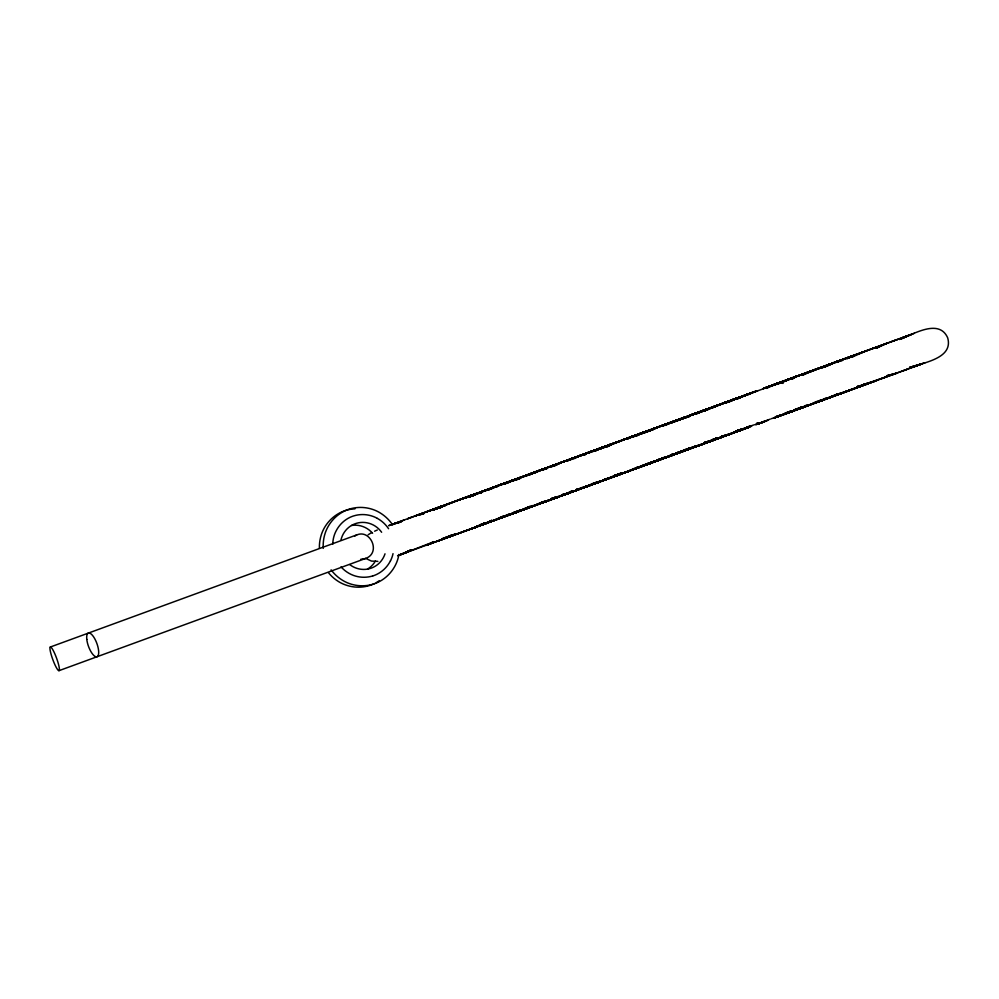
<?xml version="1.0" encoding="UTF-8"?>
<svg xmlns="http://www.w3.org/2000/svg" width="999" height="999" viewBox="0 0 999 999"><rect width="100%" height="100%" fill="white"/><g stroke="black" fill="none" stroke-linecap="round" stroke-linejoin="round"><path stroke-width="1.5" d="M547.44 467.482L559.502 463.236L553.846 466.158L559.615 463.012L553.708 465.197L581.63 455.107M591.046 484.915L609.265 478.346L587.887 486.188L594.005 482.929M628.783 471.091L649.812 463.086M600.224 448.601L602.709 447.252L596.84 449.525M665.496 425.387L668.843 423.101L678.821 419.53M561.163 462.537L554.083 465.846M555.357 497.302L553.758 498.339M667.657 423.913L668.968 423.052L640.671 433.404M673.626 454.383L667.057 457.105M738.074 430.432L738.598 429.932L735.139 432.255M727.896 401.873L739.223 397.415L722.165 403.546M644.218 432.854L646.703 431.456M687.836 449.488C675.761 452.122 662.3 461.388 678.396 451.96M582.267 487.45L576.161 490.472L577.16 490.072M533.266 505.382L530.968 506.893M670.541 455.894L674.088 453.846L661.937 458.966M741.458 429.757L742.732 428.733M648.9 463.561L642.844 466.083L648.676 463.823M527.285 508.366L509.365 514.585L514.398 512.649M620.279 473.538L620.991 472.964L611.301 477.609L617.22 475.149M649.462 431.243L654.645 428.296L672.739 421.853L652.547 429.145L667.919 423.376M638.074 434.74L641.87 432.917L623.001 439.947M549.637 500.187L556.168 496.69M815.534 369.493L763.199 388.636L797.402 376.011L790.709 379.245L793.768 377.322L911.675 334.278M731.618 400.512L730.706 401.211L733.478 399.525L732.704 399.912M777.559 384.365L780.456 382.292L794.28 377.16M777.771 416.608L804.07 406.993L806.368 405.132M503.146 516.408L503.933 515.809L490.521 521.828M589.085 485.739L599.263 481.593M781.742 381.855L777.934 383.916L784.839 380.694L781.343 382.13M650.237 462.937L648.101 464.16L660.227 459.602L639.585 467.27M802.721 406.78L796.091 409.99L808.203 405.557L803.346 407.217L806.443 405.419L802.821 407.405L804.357 406.668M648.601 462.862L643.231 465.934L616.258 475.686M645.916 464.835L662.387 458.491M542.082 470.229L546.578 467.794L542.357 469.567L545.541 468.219M825.486 366.521L824.637 367.145L834.427 362.475L888.611 342.632M683.778 450.299L684.402 449.85M775.524 417.507L801.785 407.904L783.803 414.498L790.921 411.101M595.242 451.086L600.486 448.064L602.709 447.252L599.188 448.851L618.044 441.77M674.088 453.846L668.181 456.805M721.066 436.875L719.043 438.074L722.377 435.876M567.794 493.106L565.996 494.155M657.792 460.177L654.932 461.6L690.346 447.902L668.231 456.73M802.209 406.968L795.928 410.04L803.021 407.442L795.916 409.94M659.49 458.878L652.772 462.437L657.417 460.439L654.632 461.675M621.615 440.447L601.498 448.027L604.807 446.478L602.035 447.49M667.257 424.063L672.377 421.753L665.446 424.3L671.94 422.003M730.194 401.398L731.243 400.649M575.137 458.441L578.483 456.243L563.336 461.7M520.242 510.152L496.79 519.443M599.637 448.813L607.554 445.479M572.102 490.946L566.133 494.03L570.666 492.407M646.915 464.16L629.208 470.954M665.983 424.887L670.591 422.415L657.354 427.247M738.598 397.952L739.41 397.39L736.513 398.289M791.732 379.183L796.902 376.186L822.502 367.245M672.177 422.265L665.284 425.149L683.766 417.719M519.205 510.889L515.234 512.774L528.446 507.142L508.429 515.259L522.115 510.139M488.236 490.247L493.831 487.212L486.638 489.847M735.289 432.255L739.21 430.382M470.042 496.59L469.043 497.277L473.189 494.73L470.904 495.791M599.637 481.093L596.116 483.054L607.404 479.058M605.606 446.99L625.424 439.073M514.01 512.912L510.988 514.248L515.034 512.05M663.361 425.487L662.187 426.286L669.942 422.652L667.295 423.788M603.571 480.144L605.182 479.07L600.224 481.593L601.361 481.131M431.418 543.219L429.27 544.155L433.216 541.995L399.687 554.957M567.345 460.989L573.613 457.892L588.736 452.797M641.645 433.441L640.421 434.24L658.116 426.985M476.098 493.631L471.203 495.679L473.226 494.68M594.293 483.054L577.472 489.885M726.136 402.884L728.433 401.361L714.06 406.943M791.795 410.776L785.539 413.861M497.29 519.255L500.162 518.056L398.126 555.544M746.041 428.321L749.088 427.023L699.712 445.254L717.207 437.762L703.933 443.706M670.754 423.139L677.797 419.892L666.233 424.125M561.213 495.829L567.944 493.056L548.463 500.624M795.741 409.69L797.015 408.866L789.909 412.25M550.911 467.307L556.905 464.023L550.899 466.333M617.107 474.7L618.206 473.988L611.188 477.609L622.152 473.601L618.194 474.862M853.109 356.406L852.01 357.13L867.182 350.462M816.57 402.497L826.41 397.802M450.162 535.801L442.757 539.21L451.273 535.164M640.859 434.09L652.185 429.383L628.771 437.712M593.119 483.841L587.075 486.488M737.424 431.031L732.404 433.304M524.2 476.061L504.095 484.128L508.191 481.93L506.406 482.542M632.105 437.337L634.078 436.076M534.74 472.964L542.782 469.493M646.203 431.768L655.906 427.797L644.193 432.117L648.114 431.431L641.957 432.904L642.919 432.579M748.014 394.855L754.682 391.758L745.329 395.117M582.829 487.25L576.273 490.447M632.492 469.555L629.632 470.791L634.515 468.294M645.903 464.123L611.65 477.497M677.946 453.096L679.058 452.834L674.525 454.358L683.578 450.374M507.117 483.341L513.299 480.019M551.298 499.575L555.993 497.065L549.85 500.099L551.535 499.488M802.909 374.787L828.321 364.835M368.132 534.777L371.653 532.592M496.091 487.287L499.25 485.339L496.416 486.95M567.282 461.014L572.652 458.266L558.753 463.461M594.605 450.649L600.824 447.939L601.623 447.739L597.127 449.3L608.104 446.378L603.446 447.152L584.415 453.933M478.234 526.073L470.916 528.908L482.754 524.225M636.226 468.419L654.77 460.926M774.662 417.719L791.121 411.026L786.925 413.261L795.266 410.289M509.902 513.711L501.336 517.557M410.077 550.461L411.326 549.7L400.611 554.67L410.077 550.461L402.659 553.846L408.616 551.485L403.808 553.421M482.667 524.125L478.171 526.323M654.645 429.046L658.865 426.823L651.298 429.47M661.163 459.14L662.799 457.979L653.833 461.75L656.505 460.951M791.233 411.201L773.938 417.982L783.591 414.448M581.505 488.086L577.097 490.134L608.179 478.646M777.984 383.903L781.455 381.93L774.3 384.465L784.452 380.744M506.106 482.767L508.553 481.718L503.908 484.203L515.609 479.12L508.703 481.78M619.368 474.1L611.788 477.397L617.17 475.487L612.25 477.222L614.797 476.336M791.595 378.559L807.879 372.252L804.545 373.514M809.565 371.99L817.12 368.781L810.639 371.328M434.228 509.702L439.61 506.98L434.865 508.803M542.332 469.78L549.3 466.933M827.135 365.971L835.139 362.462M595.354 450.736L600.424 448.126M606.518 446.291L609.328 445.267M478.646 526.161L483.516 523.813M716.545 438.986L723.126 436.65L677.609 453.346L671.753 454.395L675.137 454.095L683.403 450.999L647.464 464.373L664.397 457.392L658.491 460.339L666.62 457.255L660.901 459.478M748.85 427.235L745.454 428.521L749.75 425.936M542.644 469.805L544.517 468.668L526.548 475.237M628.571 438.224L658.716 426.748M848.326 358.166L857.879 353.871M548.139 500.736L556.193 496.99L553.521 498.638L554.532 498.164M724.462 402.684L739.784 397.177L725.212 403.221L731.805 400M354.72 536.101C369.393 526.373 382.192 552.847 365.397 558.541L59.003 670.666A12.6 2.01 69.9 0 1 50.874 653.521A12.6 2.01 69.9 0 1 54.146 652.322A12.6 2.01 69.9 0 1 59.003 670.666M739.135 397.465L703.184 411.276L711.176 407.679L689.535 415.484L699.462 412.637L689.422 415.522L702.359 410.826M593.731 483.254L587.787 486.213M619.343 474.25L610.576 477.872L626.76 471.878M801.747 407.355L795.791 409.315L826.473 398.888L800.861 408.254M541.833 470.104L550.824 466.233M542.694 469.78L545.891 468.131M605.556 447.003L611.7 443.956M819.155 401.561L824.287 399.101M744.642 395.941L750.636 393.131L744.267 395.442L754.557 391.858L750.049 393.419L752.284 392.57M790.808 411.501L786.176 413.623L787.886 412.949M734.452 399.35L736.176 398.713L731.967 400.037L732.766 399.775M880.619 345.716L876.423 348.189L886.488 343.419L877.671 347.427M802.06 407.242L798.925 408.878L802.597 407.305M592.232 451.885L600.849 448.052M597.24 449.238L594.005 450.561L605.232 446.441L577.072 456.63L582.654 454.72M483.079 523.763L473.376 528.084L492.007 520.479L480.781 525.387L489.11 522.34L430.494 543.668M833.116 395.804L820.104 400.774M605.082 447.252L608.291 445.379M790.871 411.476L784.427 414.273M542.345 469.767L548.488 467.095M593.868 450.924L609.977 445.379L599.45 448.563L606.343 445.916M520.941 510.689L514.21 512.362L519.992 510.239M579.158 489.26L581.231 488.049M821.166 400.774L824.275 399.25M595.192 450.799L610.889 444.393M568.181 460.314L572.34 458.366L570.804 458.978M613.611 475.936L600.674 481.393M471.303 495.766L474.975 494.08L472.49 495.142M766.221 388.436L770.966 385.801L766.845 387.974L791.046 378.446L786.176 380.119M774.65 385.164L778.658 382.992L774.824 384.278L782.816 381.356L772.989 384.927L781.23 382.23L777.984 383.191L780.506 382.754M555.282 464.835L556.793 464.173M449.675 535.889L442.782 539.235M736.563 399.375L741.096 396.778L756.143 391.221M788.523 412.774L796.278 409.503M670.591 422.977L683.828 417.607M804.407 374.013L862.924 352.035L860.476 352.972M804.045 374.001L810.052 371.391M732.979 433.079L750.486 425.899M790.958 411.301L783.903 414.448M598.613 449.1L601.198 448.601L596.603 449.925L602.584 447.302M482.729 523.651L476.96 526.66M480.656 525.349L484.165 523.838L480.656 525.349L483.191 524.063M491.833 520.229L484.827 523.863M810.052 371.953L815.846 369.268L795.991 376.648M553.296 465.909L557.754 463.786L552.435 465.734M647.976 431.118L652.447 429.395L646.715 431.143M648.938 431.131L655.881 427.922M660.351 458.878L652.085 462.699L653.046 462.225M690.596 447.727L681.805 451.81L690.659 448.451M849.662 390.159L846.265 391.396M449.562 535.939L438.661 540.809M671.053 422.814L678.433 419.53M739.06 397.789L737.2 398.826L753.121 392.195M754.857 424.775L757.954 423.052M467.395 496.765L433.379 510.014L437.337 507.854L388.836 525.611M671.166 422.639L676.136 420.392L671.415 422.54M747.776 427.11L733.328 432.954L736.076 431.83M508.928 482.142L514.423 479.607M445.754 538.074L452.934 534.94M650.711 430.119L656.156 427.709L649.125 430.382M677.409 453.421L683.978 450.224L677.035 453.334L683.204 451.323L678.333 452.959M753.77 424.912L706.755 442.607M451.66 535.164L447.54 537.375L443.032 538.086L450.399 536.451M642.557 432.904L638.274 434.54M471.266 495.929L477.085 493.231L475.212 493.906M695.704 414.098L720.691 404.208M717.819 437.762L704.645 443.469M900.673 338.998L914.335 333.291M801.897 407.442L796.84 409.715L805.756 406.443L802.622 407.38L804.07 406.993M453.309 535.439L447.502 537.387L451.548 535.214M698.039 412.999L704.32 410.114M744.068 396.091L750.449 393.194L748.513 393.943M709.515 440.809L700.237 445.067L704.357 443.519L701.822 444.368M668.706 423.339L670.816 422.415M790.047 378.696L778.933 383.067L798.351 375.649M640.846 466.695L652.684 462.487L628.708 471.241M605.319 446.865L626.298 438.736M640.896 433.853L658.279 427.048L647.677 430.806L653.021 429.408M471.441 528.808L484.64 523.051M509.19 481.905L524.313 476.061M554.045 465.109L550.474 466.483L581.98 454.832M713.136 439.81L707.267 442.457M711.588 408.329L719.767 404.458L716.158 405.906M766.845 387.974L770.279 386.163M834.889 395.005L822.577 400.262M611.488 477.472L615.784 475.549L611.488 477.472L613.036 476.998M834.365 395.367L829.008 397.902M609.765 478.134L616.071 475.249M838.173 361.076L824.262 366.97L834.565 362.412M848.638 357.879L856.543 354.445L854.744 355.12M643.219 433.054L653.396 428.796M668.156 423.426L666.733 424.125L669.405 422.927L661.138 425.911M605.257 446.953L610.551 444.43M728.771 401.96L736.051 398.576L698.164 412.437L712.337 407.18L704.532 410.164L707.979 408.728L707.18 409.066M643.069 433.104L651.847 429.695M743.518 396.353L750.636 393.131M532.392 506.356L542.969 501.785L529.495 507.542M780.644 382.43L777.334 384.14L782.829 381.343L781.168 381.993M436.925 541.433L448.801 536.288M682.18 419.093L693.431 414.061L690.684 415.109M833.303 395.941L824.337 399.662M480.194 525.424L481.955 524.525M514.398 512.287L518.556 511.251L514.76 512.862L518.993 511.276L515.322 512.737L520.691 510.664M682.28 451.336L675.586 453.296L680.744 452.197L737.187 431.318L722.177 437.05M493.893 520.504L481.655 525.062L490.372 521.241M849.175 357.492L853.558 355.507M471.653 495.442L478.321 492.894L468.494 496.366M455.532 533.828L441.321 539.81L450.062 536.538M826.648 365.934L832.192 363.324M643.656 432.704L652.035 429.208M899.5 339.41C913.336 334.453 938.86 318.119 947.664 337.774C953.62 358.466 923.588 362.475 909.814 367.607M453.084 535.089L426.148 545.379M757.342 390.671L732.329 399.825L739.635 397.265M539.46 503.596L542.932 501.848M643.606 432.717L648.763 430.482L646.615 431.306M729.482 400.986L727.971 401.748L732.429 400.574M833.041 396.041L826.747 398.763L828.695 398.027M565.921 460.839L608.503 445.254M695.916 413.936L705.169 409.765L703.908 410.214M726.523 402.172L723.988 402.959L729.645 400.811L727.309 401.773M899.487 339.435L912.087 334.053M704.732 443.306L709.765 440.796L700.237 445.067M588.935 452.522L588.374 452.809L591.733 451.348M827.11 365.572L834.427 362.475L831.493 363.524M665.097 457.817L657.929 460.389L660.988 458.816M698.701 412.562L709.989 408.166L699.188 411.988M697.589 412.962L705.818 409.565L697.664 412.812L702.285 410.901L700.923 411.438M501.86 517.045L495.579 519.917M711.825 440.372L707.517 442.32L709.215 441.77M712.899 440.01L705.282 443.219L721.053 437.462L703.358 443.918M577.26 456.893L580.407 455.494L577.459 456.805M597.902 449.125L592.807 450.861L599.5 448.738L595.404 449.937M445.217 538.274L450.449 535.689M479.358 525.611L483.266 523.676L476.123 526.997M455.194 533.953L448.901 536.925L470.504 529.133M713.711 407.255L719.954 404.395M497.227 519.243L501.66 517.732L492.882 520.941L504.395 515.946M486.975 522.989L489.435 521.778M706.917 441.97L704.507 442.407L715.571 439.46L711.538 440.821L716.882 438.186L708.903 441.783L717.382 438.786L713.573 440.072M740.209 430.319L738.573 430.706L741.645 429.607M788.586 379.395L795.042 376.998L791.957 378.234L793.768 377.322M836.625 362.437L849.013 357.205L814.435 369.905M676.635 453.534L669.405 456.356L671.778 455.319M736.975 431.543L743.406 429.283M748.551 427.06L745.067 428.359L747.714 427.56M557.792 497.19L568.156 493.419L562.849 494.33L568.518 493.194L566.72 493.918L563.96 494.143L567.719 493.556L591.033 484.99L581.406 488.424M675.087 454.158L685.351 449.725L676.972 453.471M544.517 468.668L529.545 474.113M682.08 418.993L696.253 413.012M498.276 518.856L492.994 520.829L501.71 517.295M529.945 506.293L512.974 513.586M575.861 490.472L551.997 498.526L555.394 497.952L552.01 498.526L555.257 498.002L551.997 499.238L556.655 497.539L553.034 498.638M646.228 464.535L644.417 465.384M450.462 536.313L452.822 535.189M498.688 518.656L501.048 517.532M681.53 419.068L701.385 411.226M563.823 493.893L568.231 493.369L564.51 494.73L569.929 492.769M524.475 475.974L517.432 478.796L519.717 477.747M673.376 421.516L671.915 422.165L676.723 420.179L664.435 424.837L673.276 422.215M738.81 397.49L725.848 402.235L739.572 397.402M714.422 439.448L717.794 437.849L704.445 443.519L720.853 437.412M574.225 457.667L568.081 460.227L569.917 459.378M683.528 418.106L686.463 416.733M397.565 555.744L411.9 549.8L401.448 554.358M514.26 513.011L511.5 514.148L554.383 498.139L550.174 499.9M627.235 471.653L649.487 463.474M716.121 438.461L702.734 444.08M502.472 484.016L482.23 491.421L491.258 488.274L488.261 489.248M551.898 465.971L557.417 464.26L552.272 465.796M552.21 465.896L554.957 464.722M594.268 450.337L600.911 448.701L597.065 449.55L598.326 448.976M906.792 336.101L900.249 339.161L909.39 335.14L907.504 335.851M824.887 399.338L803.446 407.18L824.6 399.475L819.242 400.736L826.66 398.801L821.44 400.412M652.11 429.258L631.131 436.838L649.837 429.995M652.484 429.27L653.583 428.758M743.318 396.366L725.636 402.572L728.933 401.111M592.057 484.353L586.675 486.638M648.638 463.873L659.315 459.715M744.03 429.033L748.251 427.272M550.761 466.496L553.896 465.122M808.079 372.14L810.826 371.104L802.821 375.124L807.791 372.29M657.866 460.352L662.549 458.179M775.973 417.345L794.467 410.414M680.631 419.305L696.078 413.099M545.292 501.785L570.841 492.42M651.46 462.887L661.163 458.828M517.682 478.671L520.067 477.584M531.743 506.431L529.383 507.517L530.457 507.092M657.592 460.601L673.251 454.72L669.367 456.356M568.881 459.865L570.491 459.128L566.733 460.539M682.142 418.306L685.651 416.983L676.111 421.178L708.241 408.753M567.932 493.181L565.496 494.293L575.412 490.759M598.176 482.117L594.13 483.916L599.25 481.905L593.194 484.253M642.856 432.792L644.093 432.23L640.322 433.479M647.202 431.206L653.421 429.483L647.202 431.206L650.199 429.857M739.223 397.415L736.151 398.551L738.736 397.777M631.892 436.875L637.175 435.439L632.005 436.538L635.614 435.514L633.678 436.039L634.865 435.601M838.036 361.213L836.812 361.7L842.194 360.627M636.588 468.369L661.026 459.44M676.211 453.858L718.98 438.224C709.752 441.121 725.961 435.327 717.17 438.786L733.84 432.767L724.799 435.776L731.842 433.466M472.927 494.83L471.203 495.604L474.55 494.168L471.041 495.866L490.509 488.748M710.626 408.329L704.919 410.177M479.408 525.836L482.917 524.363M511.363 514.073L513.411 513.111L509.577 514.535M523.026 509.79L530.844 506.268L518.006 511.7M598.601 482.18L597.002 482.754L606.093 479.295L596.653 482.992M662.112 459.028L672.664 454.145L670.791 455.619L677.235 453.446M542.482 469.518L546.216 468.044L543.069 469.068M666.37 424.188L668.144 423.389L664.323 424.712M766.37 387.4L786.712 380.706L779.095 382.717M552.459 499.1L553.933 498.439M569.492 492.807L580.806 488.474M785.639 413.811L791.857 411.238L784.839 414.123M823.151 400.099L821.702 400.611L823.388 399.775M474.15 494.305L469.892 495.941L492.37 488.499M557.417 463.911L553.271 466.133L558.466 463.748M601.573 447.977L603.733 447.015M633.865 436.176L638.349 434.54M665.421 424.612L670.104 422.589L663.786 425.025L667.307 423.626M484.053 523.876L481.318 525.099L481.955 524.837M631.868 436.588L607.767 445.417L625.649 438.973M675.848 421.191L679.258 419.667M511.713 514.06L513.798 513.124M374.588 531.206L377.335 529.994M585.701 453.596L583.054 454.782L595.616 449.937L586.038 453.396M705.294 410.015L707.767 408.916M746.79 427.734L742.732 429.433L748.164 427.485L724.175 436.201M511.738 480.631L509.765 481.493L514.772 479.445M794.829 376.948L790.846 378.484L796.215 376.423M566.545 493.881L569.08 492.769M651.248 462.874L648.476 464.011L653.234 462.05L650.511 463.224M717.17 438.786L720.117 437.5M609.615 444.805L606.73 446.116M676.036 421.116L694.555 413.723L671.99 421.903L680.044 419.742L670.978 422.277L684.752 417.22M727.634 401.71L730.581 400.462L721.428 403.921M672.152 455.344L673.738 454.645L661.725 459.078M785.202 413.349L801.785 407.904L785.276 413.324M737.849 397.789L732.567 399.85L740.109 396.965M591.508 484.727L609.065 478.309L604.432 480.119M659.178 426.585L647.052 431.143L649 430.319M664.435 424.837L666.795 423.801M727.022 402.06L730.232 400.674L714.76 406.331L727.147 401.71L722.027 403.708M609.053 478.209L601.585 481.168L602.622 480.744M618.543 474.637L593.643 483.778L596.44 482.942M644.442 465.409L647.614 464.023L642.307 466.258L683.029 451.236M455.494 501.136L429.37 510.689L441.283 507.192M429.27 544.155L432.542 542.732M744.205 428.858L742.369 429.345L749.537 426.698L734.977 432.242M747.165 427.784L746.066 428.221L749.35 426.798M595.916 450.037L599.325 448.576M646.378 431.393L642.931 432.842L648.651 430.519L646.852 431.218M680.431 419.168L683.94 417.657M647.377 464.373L656.243 461.051L639.285 467.332L646.915 464.46L642.507 465.896L645.304 465.084M521.228 477.06L516.82 478.858L542.057 469.58M546.391 467.869L539.41 470.504L546.753 467.732L543.419 469.068M631.206 436.913L648.513 430.532L623.226 439.76M652.347 429.208L650.649 429.945L654.607 428.309M555.731 497.652L545.904 501.56M490.721 488.536L493.831 487.212M498.888 485.551L502.01 484.228L499.625 484.965M544.193 469.23L541.47 469.78L546.228 468.007L541.733 469.617M554.345 465.122L557.43 463.823M731.755 400.337L740.184 397.739L736.163 398.539M430.944 543.506L434.066 542.17M685.739 450.262L687.487 449.513L679.308 452.647M732.567 399.85L735.289 398.738M565.297 494.143L571.341 492.232L562.624 495.304L567.395 493.581L562.474 494.692M608.853 478.346L604.745 479.895L609.627 477.922M846.94 391.059L837.387 394.58L897.289 372.952L886.525 375.799L894.292 374.013L922.427 363.661M529.67 474.075L557.13 464.011M721.053 403.983L714.185 406.768L717.707 405.294L715.109 406.243M559.44 496.603L570.217 492.482L564.36 494.792L566.458 494.043M749.637 426.685L746.191 428.134M544.979 468.419L542.657 469.355L545.691 468.906L544.443 469.006M699.225 412.237L710.227 407.892L708.778 408.429M726.972 402.01L729.632 400.886M546.803 501.211L548.863 500.349L546.515 501.323M536.987 504.682L556.955 497.39L551.111 499.65M615.971 475.799L613.199 476.623L615.834 475.649M794.43 410.364L791.72 411.513L793.643 410.764M823.039 399.962L818.281 401.885M783.94 380.931L794.967 377.472M797.714 375.886L791.196 378.409M513.174 513.536L515.109 512.774M514.423 513.061L516.583 512.162M649.2 463.748L652.322 462.437M598.826 448.676L593.781 451.311L596.74 449.562L593.468 450.624M430.244 543.818L428.446 544.517L434.165 541.645L427.347 544.93L428.271 544.555M746.69 428.084L744.317 428.958M646.066 431.468L638.786 434.103M647.901 464.223L648.738 463.873M707.579 441.758L727.884 434.915L689.085 449.038M736.3 431.793L747.602 427.572L732.766 433.054M748.076 427.522L747.414 427.797L748.401 427.397M795.179 409.228L808.828 405.344M601.435 447.839L603.983 446.79L601.161 447.864M644.093 432.23L643.106 432.642L647.14 431.006L641.058 433.341L648.001 430.719M648.488 430.544L646.715 431.268M666.67 423.963L663.885 425.099L667.607 423.638M747.389 394.43L750.836 393.057L748.85 393.818M576.286 490.309L571.141 492.232L609.852 477.984L603.071 480.644L605.094 479.895M642.819 466.071L645.154 465.109L641.708 466.446M655.319 461.463L656.942 460.789L651.748 462.699M711.45 440.809L720.704 437.412M822.327 400.274L818.755 401.71M619.08 441.258L614.397 443.094L636.176 435.127L632.03 436.513M640.247 433.628L640.958 433.341M699.125 412.2L704.07 410.252M715.784 406.106L719.005 404.782L711.35 407.492M606.318 479.445L607.255 479.058M472.652 495.279L469.892 495.941L473.551 494.83L461.925 498.788L474.587 494.143M729.395 400.886L746.191 394.83L743.731 395.741M436.8 508.129L443.319 505.569M534.34 472.315L532.479 473.076L535.252 471.953L529.982 473.951M585.377 453.708L598.663 448.788M602.372 447.415L603.184 447.09L588.648 452.485M604.707 446.565L612.312 443.743L602.372 447.49M737.874 398.089L736.051 398.576M853.158 355.719L846.74 358.741L855.244 354.845L838.773 360.876L839.747 360.552M512.037 513.898L511.238 514.223L516.133 512.45M604.832 479.87L603.621 480.444M644.255 465.546L646.94 464.448L642.382 465.409M553.334 465.359L557.255 464.31M600.149 448.226L600.998 447.889M667.557 423.526L666.458 423.963L671.34 422.265M733.278 399.463L741.37 396.628M499.001 518.593L517.32 511.925M509.702 514.81L515.896 512.412M578.146 489.672L585.039 487.237M605.906 479.508L614.148 476.411M654.158 461.8L658.029 460.239M797.439 409.49L800.236 408.354L796.99 409.665M821.615 400.574L822.414 400.249M474.837 494.093L475.949 493.643M546.803 467.719L534.715 472.465L557.33 463.848M630.157 437.2L634.24 435.876L628.945 437.774L635.551 435.239M706.58 409.253L699.612 411.963L704.757 409.915M782.267 381.655L792.819 377.672M477.909 526.173L474.1 527.709L475.274 527.26M676.748 453.621L674.55 454.245L688.523 449.238L681.793 451.835M522.352 476.71L516.046 479.095L519.455 477.722M569.005 459.702L584.765 453.933M730.232 400.674L728.221 401.448M533.279 506.081L538.224 504.095M552.185 499.2L558.528 496.803L547.015 501.011L558.841 496.828M605.344 479.795L606.53 479.32L604.245 480.119L608.329 478.708M641.458 466.533L644.954 465.134L640.084 467.07M808.591 405.332L798.688 409.053M507.23 482.305L508.191 481.93L502.922 483.766L519.842 478.683L500.674 484.59L520.541 478.109L516.133 479.37M579.882 455.719L578.621 456.156L581.78 455.244L575.849 457.067L581.505 455.02M605.232 446.441L596.141 449.65L599.5 448.738M782.741 381.418L784.015 380.906L779.083 382.879M795.666 376.685L798.001 375.774M836.625 361.663L827.796 364.96M850.961 356.568L855.606 354.72L852.984 355.706M448.901 536.925L454.508 534.69M513.036 513.573L514.098 513.136M630.219 470.641L616.346 475.649L633.266 469.567M615.122 476.211L619.392 474.537M658.591 460.002L651.985 462.649L653.421 462.087M663.723 458.429L669.542 456.318L655.082 461.463M749.262 427.01L734.752 432.355L737.936 431.268M755.956 424.637L765.147 421.191M464.847 497.714L477.834 492.944M826.373 365.447L875.961 347.377L870.141 349.438M481.655 524.937L474.55 527.659L476.935 526.798M578.271 489.697L581.88 488.261L576.411 489.285L584.278 487.512M589.822 485.477L593.381 484.053M668.855 456.443L669.605 456.168L664.385 457.18M684.14 450.911L679.445 452.584M759.74 423.251L765.484 421.079L760.351 422.739M794.779 410.352L784.577 414.198L787.574 413.037M513.961 479.732L510.289 481.193L512.937 480.194M530.044 473.963L533.778 472.49L524.388 475.999M636.213 435.114L633.441 436.014L647.439 430.994M666.857 424.213L658.004 427.135M779.395 382.717L780.456 382.292M402.659 553.846L406.506 552.322M571.353 492.107L567.507 493.631L578.371 489.547M609.365 478.284L606.206 479.47L609.877 478.022M740.222 430.444L745.304 428.496L744.442 428.771M528.096 474.675L495.329 486.675L503.059 483.703M607.991 445.442L612.512 443.681L610.589 444.405M809.165 371.815L813.386 370.167M428.446 544.517L429.62 544.055M444.33 538.598L440.184 540.234L441.645 539.66M597.614 482.579L595.629 483.341L608.066 478.758M606.206 479.47L608.441 478.546L605.144 479.445M603.071 480.644L611.051 477.584M615.859 475.162L619.243 474.587L614.472 475.661L625.636 472.377M490.846 488.199L486.501 489.91L493.319 487.425M560.039 462.874L535.864 471.703L542.095 469.418L537.35 471.178M562.762 461.988L589.785 451.998M605.519 446.341L614.223 443.081M646.815 431.156L652.497 429.832M649.487 430.257L648.064 430.744M774.038 384.677L764.722 387.974M533.329 506.068L526.785 508.429L544.492 502.072M553.159 498.588L556.992 497.415L550.087 500.012L557.567 497.277L556.243 497.727M676.261 453.833L680.444 452.197M792.856 411.138L794.442 410.514M438.948 507.23L440.671 506.555L438.948 507.23M478.658 492.769L471.428 495.304L481.705 492.332L470.054 495.916M492.007 487.762L517.944 478.259M509.952 481.318L519.243 477.809M736.176 398.401L730.681 400.549M789.997 378.758L791.807 378.059M473.376 528.084L482.155 524.762M607.13 479.133L608.703 478.521M624.8 472.689L618.568 474.95L642.569 466.171M654.807 461.65L651.823 462.674M790.122 412.063L790.808 411.788M438.736 507.305L441.183 506.368L435.027 508.741M608.741 445.092L610.327 444.48L592.057 451.236M630.931 436.975L642.707 432.604M777.234 383.504L783.853 381.044M809.427 371.653L810.888 371.079M510.576 514.485L523.601 509.602M533.129 506.181L539.835 503.608L527.522 508.104L530.257 507.267M553.359 498.776L561.638 495.679M605.369 479.67L603.933 480.232L622.951 473.214M607.929 478.846L612.924 476.898M618.568 474.95L623.451 473.051L617.832 475.112L619.642 474.513M643.618 465.734L647.04 464.41M647.539 464.273L650.436 463.174L647.789 463.474M668.706 456.493L659.24 459.278M679.058 452.834L671.365 455.644M707.617 442.37L717.132 438.811L712.749 439.398L719.043 438.111M494.642 486.888L496.74 486.076M558.641 463.374L564.947 461.076M644.218 432.105L645.916 431.456M674.475 421.029L676.136 420.392M699.362 412.013L705.169 409.765L690.746 415.172M714.735 406.381L726.885 402.235M398.451 555.469L404.77 553.034M442.757 539.21L453.421 535.277M472.727 528.321L478.059 526.261M701.123 444.742L706.443 442.682L696.94 446.291L697.914 445.929M789.235 412.462L877.996 380.032M471.878 495.254L472.539 495.005M494.917 486.788L499.3 485.102M527.859 474.762L531.58 473.364M591.308 451.548L589.46 452.185L592.444 451.236M603.371 447.053L612.712 443.718L604.495 446.715L611.975 443.868M651.198 429.62L658.191 426.948M669.243 423.027L672.739 421.715L667.494 423.663M678.346 419.692L680.144 419.006M699.512 411.95L690.309 415.209L703.696 410.302M485.626 523.563L470.754 529.07M531.356 506.868L547.939 500.674M572.427 491.795L585.302 487.05M602.809 480.644L604.62 479.945L596.428 483.054L602.597 480.681L599.225 482.03M619.83 474.375L610.339 477.959M658.179 460.339L651.211 462.712L668.918 456.518M724.412 436.188L728.908 434.465M749.6 426.96L738.336 431.131L748.9 427.147L743.993 429.058M763.061 422.028L760.801 422.902L765.259 421.103L760.801 422.827L762.899 422.102M797.327 409.528L799.687 408.628M852.572 389.235L859.777 386.601L850.511 389.747L856.18 387.874M850.586 389.972L827.16 398.613M426.848 511.6L407.604 518.731L412.537 516.858M488.486 489.098L476.598 493.518M561.763 462.312L559.015 463.374L569.08 459.577L556.643 464.21M604.632 446.553L605.344 446.278M609.715 444.805L619.442 441.183M626.86 438.424L620.304 440.934M630.332 437.137L623.401 439.81M641.258 433.141L647.252 431.381M743.443 395.804L750.449 393.194L744.63 395.429M825.786 365.734L830.656 363.873M855.481 354.745L835.614 362.187M439.048 540.646L441.009 539.897M491.695 521.341L483.803 524.188M566.133 494.03L566.833 493.768M578.608 489.46L563.798 495.005M632.879 469.605L623.289 473.114L628.521 471.328M652.822 462.312L646.977 464.572M706.393 442.807L708.678 441.933L691.845 447.777M765.858 420.979L759.302 423.414M833.391 396.228L826.935 398.701L831.38 396.965M851.398 389.71L846.403 391.596M469.305 496.166L465.584 497.577M492.482 487.699L494.68 486.775M532.492 472.952L533.666 472.515M545.641 468.181L539.935 470.342M595.154 450.012L590.771 451.635L595.429 450.149L593.169 450.824M617.769 441.82L636.95 435.152L629.72 437.375M746.902 394.568L742.707 396.153M766.508 387.35L763.823 388.386L785.177 380.781L780.956 382.105L782.916 381.431M827.547 364.985L811.787 370.779M828.933 364.473L829.782 364.148M906.867 336.001L901.822 337.924L909.689 335.002L872.614 348.564M492.632 521.041L496.091 519.667M496.715 519.468L499.4 518.444M586.001 486.888L600.586 481.53M606.718 479.183L608.341 478.571M624.313 472.777L630.044 470.629L623.726 472.989M724.999 436.001L727.334 435.114M763.436 421.903L759.09 423.551L763.948 421.765M765.871 420.966L759.365 423.426M880.918 378.896L886.7 376.71L812.999 403.696M902.472 371.054L907.991 368.968M571.89 458.616L575.124 457.392M580.307 455.569L587.849 452.772L580.906 455.219M591.683 451.298L585.701 453.521L594.093 450.524L591.445 451.373M585.239 453.646L588.136 452.634M607.679 445.566L608.653 445.192M628.983 437.687L648.713 430.756L637.662 434.465M625.337 439.061L628.721 437.774M660.701 426.049L655.569 427.997L663.711 424.937M667.22 423.776L668.543 423.276M690.059 415.334L693.98 413.861M684.939 417.245L679.932 419.118M717.095 405.432L692.607 414.348M728.508 401.211L724.238 402.834M755.731 391.296L743.631 395.804M879.857 345.954L882.354 345.017M481.68 525.049L484.615 523.938M536.6 504.945L539.46 503.858M564.373 494.805L561.725 495.766M587.699 486.213L568.369 493.281M617.444 475.249L621.59 473.064L616.433 475.624M624.712 472.627L616.533 475.274M840.584 393.581L845.379 391.958L826.273 398.838M415.072 515.996L421.665 513.523M458.079 500.187L448.888 503.646M459.265 499.825L470.841 495.516M502.36 483.966L483.191 491.108L488.074 489.285M522.652 476.635L528.558 474.425M534.765 472.115L545.891 468.843L540.496 470.029L545.117 468.631M598.651 448.863L604.12 447.527M634.24 435.876L625.774 438.811L639.21 435.002L638.211 435.052M640.396 433.541L633.778 435.889M686.887 416.458L671.428 422.102M701.448 411.251L704.807 410.327M717.382 405.344L700.024 411.75M763.923 388.374L785.738 380.706M445.591 538.136L454.133 535.139M480.394 525.412L482.642 524.587M515.709 512.487L520.354 510.814L518.881 511.326M528.621 507.879L538.836 504.02M542.382 502.759L545.204 501.685M579.632 489.16L583.678 487.637M586.201 486.725L592.345 484.415M676.473 453.646L666.333 457.405M691.795 448.114L698.875 445.454M737.886 431.181L740.459 430.344L738.049 431.118M452.385 502.347L432.555 509.602L467.832 496.615L472.028 495.379L465.359 497.602L472.764 495.591M456.031 500.974L459.702 499.6M468.531 496.478L475.424 494.63M480.819 491.995L486.975 489.685M490.347 488.411L508.141 481.98M526.323 475.249L532.529 472.939M541.271 469.867L548.026 467.257M544.83 468.556L543.593 469.018L546.503 467.932M612.162 443.781L615.996 442.47M622.24 440.197L613.761 443.206M627.297 438.349L623.676 439.71L632.379 436.401L630.669 437.013M713.486 406.768L715.209 406.206L712.786 406.98L728.084 401.511M736.213 398.401L739.447 397.44L734.64 398.976L739.61 397.59M780.806 382.217L790.971 378.359L787.874 379.483M824 366.321L846.765 357.954M828.521 364.747L841.832 359.865M455.644 534.59L467.033 530.282M519.455 511.213L530.956 506.98M552.784 498.901L547.34 500.711M553.084 498.813L554.595 498.239M615.796 475.986L617.195 475.462L615.434 476.098M618.044 475.062L625.524 472.29M628.908 471.091L639.71 467.107M737.549 431.293L736.051 431.855L739.01 430.094L726.585 435.414M722.402 436.95L718.905 438.249M766.882 420.567L758.516 423.701M844.542 392.27L863.785 385.102L857.042 386.9L896.353 373.289L891.32 374.975M404.395 519.93L394.455 523.601M442.545 506.293L417.694 515.034L423.439 513.161L420.204 514.16M495.754 486.525L501.498 484.39M509.765 481.393L511.376 480.794M539.547 470.367L542.095 469.418M582.617 454.707L576.923 456.73L582.317 455.282M590.996 451.536L583.304 454.345M643.006 432.629L644.605 432.043L636.051 435.04L636.825 434.765M672.827 421.64L702.01 410.914L688.898 415.721L699.263 412.787M681.368 418.581L686.001 416.858M689.872 415.409L696.615 412.899M768.968 386.426L771.315 385.539M764.135 388.299L781.305 381.893M826.248 365.559L821.99 367.12M443.456 539.035L446.678 537.762M482.355 524.725L484.503 523.926M561.326 495.916L564.135 494.867M575.074 490.884L577.634 489.81M621.615 473.713L610.239 477.922L618.955 474.026L611.588 477.397M678.234 453.009L689.248 449.1L688.336 449.438M689.035 449.038L685.127 450.487L697.427 446.091M738.411 431.019L740.921 430.082L736.251 431.58L741.395 430.007L737.637 431.156L740.396 430.369L738.423 430.669M748.626 427.235L745.067 428.359M793.431 410.839L785.851 413.661L804.045 407.093M799.362 408.816L820.853 400.924L812.799 403.646L820.454 400.999L815.284 402.847M832.729 396.466L835.189 395.554M806.73 405.981L813.011 403.671M455.656 501.161L462.937 498.401M487.537 489.522L489.722 488.723M490.322 488.511L506.555 482.517M510.114 481.131L510.839 480.856M515.946 478.996L516.62 478.746M581.743 454.932L588.448 452.46L586.825 453.109M547.802 467.482L549.912 466.695M589.934 452.048L593.793 450.686L570.679 459.103M604.108 446.728L606.381 445.916M623.95 439.572L613.299 443.519M733.491 399.388C728.908 400.824 743.181 396.528 736.787 398.189L739.21 397.727M691.096 415.035L714.972 406.218M743.256 395.954L745.516 395.104M739.735 397.227L733.179 399.513M805.369 373.201L792.369 377.859M764.048 388.524L755.044 391.808M501.473 517.682L487.337 522.864M511.413 514.16L502.485 517.432M512.512 513.786L527.06 508.441M617.12 475.487L614.223 476.56L623.426 473.139L614.285 475.736M715.359 439.423L718.281 438.336M646.865 464.61L647.564 464.36M651.86 462.787L648.601 463.536M692.282 447.864L699.225 445.354L694.854 446.615M728.696 434.54L737.961 431.268M751.123 426.436L743.069 429.408M765.659 420.829L770.154 419.155M849 390.646L825.324 399.288L817.007 401.236M435.489 508.454L432.642 509.49M445.841 504.782L449.013 503.621M479.108 492.619L484.265 490.721M500.349 484.702L505.881 483.479L502.235 484.103M516.471 478.821L502.222 484.04L532.629 473.688L518.693 478.009L520.666 477.322M516.146 479.058L520.504 477.447M531.805 473.326L540.097 470.242M706.405 409.29L708.079 408.678M637.849 434.515L641.52 433.166L635.177 435.489M703.184 410.626L705.594 409.74M709.977 408.129L752.647 392.432M487.787 522.827L486.038 523.464M504.208 516.82L513.236 513.424L506.256 515.047M523.751 509.54L534.115 505.869M545.317 501.648L549.775 499.999M546.69 501.273L552.06 499.3M570.978 492.382L568.281 493.369M581.143 488.536L591.695 484.715M682.866 451.298L690.609 448.601M742.632 429.57L741.258 430.07M763.261 422.015L764.947 421.403M836.95 394.605L847.464 391.196L836.001 394.518M883.378 377.972L920.441 364.41L912.549 367.245L917.644 365.459M466.121 497.227L462.562 498.551L473.076 495.267M496.953 485.951L498.888 485.239M499.425 485.039L501.685 484.215M533.503 472.577L538.061 470.904L534.465 472.215M654.495 428.296L665.709 424.313L662.125 425.524M669.455 422.964L677.971 419.842M708.166 408.653L718.169 405.119M718.793 404.77L723.101 403.196L720.779 404.033M725.411 402.335L717.956 405.194M813.011 370.429L792.457 377.934M523.776 509.652L514.06 512.1M528.533 507.779L532.042 506.63M650.112 463.411L656.48 461.076M700.349 445.03L718.793 438.274M722.727 436.85L717.232 438.861M50.337 647.015L356.743 534.89M629.27 437.55L627.185 438.311L638.623 434.228M441.421 507.155L426.111 511.875L443.893 505.681L438.161 507.592L441.57 506.456M650.049 430.719L639.547 433.778L643.506 432.555M688.711 449.163L684.44 450.711L686.151 450.087M847.439 391.196L844.118 392.295L866.295 384.303M835.589 362.025L837.661 361.276M752.434 392.445L754.12 391.833M775.087 384.253L786.288 380.644M537.649 471.053L541.246 469.755M548.626 467.033L551.048 466.146M597.127 449.3L599.525 448.426M614.785 442.957L593.631 450.586L600.312 448.251L595.504 449.9M639.298 433.866L645.666 431.543M415.334 515.821L423.863 513.498L420.929 513.898M480.631 492.057L469.967 495.829M687.811 449.488L693.506 447.415M699.113 445.392L705.319 443.131L681.73 451.735M713.91 439.922L716.32 439.048M624.013 472.827L629.882 470.829L627.31 471.453M699.7 445.279L701.56 444.605M712.824 440.472L692.107 447.927M768.156 420.217L756.106 424.575M520.929 510.576L547.652 500.911L540.746 503.359M453.109 535.364L475.936 527.16L472.402 528.396M479.532 525.849L469.53 529.383M544.318 502.135L548.876 500.474M445.417 538.311L446.291 537.999M765.159 387.812L773.838 384.677M693.818 413.898L693.081 414.173L694.979 413.536M747.102 394.405L748.139 394.031M662.075 425.649L660.114 426.298L663.011 425.312L658.566 426.823L672.677 421.69M688.136 416.108L691.345 414.947M616.171 442.445L622.464 440.147M659.003 426.748L664.635 424.712M519.842 477.697L532.704 473.713M462.025 498.726L465.297 497.552L459.927 499.488L475.661 494.855M388.723 525.649L391.433 524.662M868.693 383.429L839.26 394.068M841.445 393.356L834.627 395.766L840.596 393.718M757.192 424.1L766.52 420.766M792.12 411.451L774.6 417.769L777.297 416.833M682.255 451.66L683.041 451.373M721.89 436.263L736.238 431.918M644.592 465.434L651.161 462.949M533.928 505.806L552.922 499.001L546.952 501.161M570.441 492.582L569.455 492.944M497.365 519.193L513.886 513.274L516.183 511.638L505.669 516.183M524.088 509.49L520.429 510.639L527.447 508.316M528.771 507.829L523.688 509.59M824.45 366.233L815.946 369.23L825.112 366.658L818.231 368.431M731.418 400.149L734.827 399.038M691.97 414.672L701.822 411.213M634.815 435.489L640.883 433.404M674.225 421.079L678.296 419.717M720.928 404.096L724.6 402.759M611.288 444.905L600.324 448.114L606.805 446.541M602.946 447.265L606.643 445.929M545.666 468.244L548.488 467.22M465.122 497.589L465.846 497.327M918.231 365.159L920.129 364.485L909.502 367.47L925.099 362.699M782.142 415.109L777.16 416.883M771.278 418.743L774.662 417.532M825.324 399.288L827.946 398.351M748.064 427.572L742.12 429.508M774.312 417.832L776.448 417.07M670.554 455.806L677.097 453.534M682.567 451.548L677.359 453.134L680.169 452.335M707.417 442.432L686.213 449.5M711.201 441.021L725.749 435.689M731.393 433.666L725.461 435.714L734.365 432.592M689.622 448.863L706.63 442.744M614.522 476.311L617.32 475.299M634.952 468.831L637.037 468.081M593.381 484.19L587.087 486.338L590.958 485.064M606.555 479.22L608.503 478.521M613.161 476.898L613.985 476.623L611.301 477.497L615.621 476.048M476.298 526.885L478.546 526.086M495.342 519.955L500.462 518.069M501.048 517.832L507.767 515.509M808.328 372.003L813.835 370.08L807.929 372.14M773.601 384.702L782.704 381.518M709.665 408.104L715.796 405.956M702.921 410.664L710.114 408.067M604.308 446.678L611.101 444.305M560.152 462.824L562.05 462.137M564.248 461.313L568.843 459.69L560.764 462.687M572.914 458.241L576.91 456.805M520.167 477.497L512.462 480.319M479.707 492.257L488.661 489.098M494.842 486.725L501.361 484.428M807.042 405.994L801.011 407.405L807.716 405.731M774.874 417.644L794.829 410.452L789.784 412.137M711.288 441.021L713.274 440.309M743.144 429.37L745.291 428.596M747.702 427.709L740.434 429.258M679.233 452.772L673.538 454.807M643.443 465.771L633.004 469.555M645.466 465.122L639.685 467.107M572.527 491.733L579.882 489.098L569.742 492.694M592.807 484.39L584.128 487.45M479.27 525.811L486.226 523.376M491.545 521.303L497.452 519.205M509.053 515.047L503.221 517.057M510.102 514.647L506.056 516.008L512.237 513.873L507.529 515.546M480.057 525.549L498.576 518.831M897.239 339.548L891.657 341.521M814.585 369.705L820.666 367.57M774.712 384.303L779.67 382.929L783.141 383.366M734.178 399.15L740.609 396.878L737.299 398.039M677.347 419.942L684.402 417.445L671.003 422.277L680.344 419.705M635.514 435.239L638.786 434.215L636.65 434.84M607.005 445.691L612.637 443.656M598.226 448.888L599.775 448.339M599.475 448.514L608.653 445.879L606.218 446.403M552.934 465.459L564.597 461.313M566.87 460.452L575.436 457.317M539.085 470.529L540.721 469.942M505.794 482.767L513.011 480.194M504.707 483.166L508.866 481.68M461.9 498.876L460.152 499.5L483.129 491.096M867.307 383.853L857.117 386.563L866.408 384.253L861.662 385.826M725.524 435.739L735.589 432.092M692.881 447.652L696.403 446.391M593.968 483.828L595.504 483.279M522.739 509.989L526.436 508.678M497.739 519.093L504.632 516.645M748.563 393.893L755.119 391.558M692.544 414.385L695.766 413.249M693.568 414.048L696.902 412.862M698.164 412.437L705.818 410.314L698.938 412.162M681.018 418.643L684.702 417.332M638.623 434.128L628.359 437.912M544.118 468.706L539.273 470.479M525.799 475.412L528.683 474.388M531.618 473.351L534.465 472.34M435.751 508.391L444.892 505.794L439.173 507.23M897.289 372.952L887.974 375.574M890.584 375.287L893.094 374.4M863.898 385.065L859.29 386.563L866.058 384.378L863.773 385.177M725.848 435.589L728.421 434.677M694.055 446.903L703.708 443.793M700.836 444.805L704.794 443.394L693.256 447.515M582.654 488.024L588.861 485.789M531.431 506.855L526.785 508.429M494.23 520.342L501.123 517.894M425.836 545.404L428.134 544.592M626.061 438.748L628.995 437.724M610.102 444.592L613.948 443.219M597.602 449.25L595.142 450.099L597.727 449.313M599.125 448.651L602.497 447.452M526.948 475.037L532.23 473.176M470.866 495.504L473.826 494.468M482.08 491.408L488.361 489.223M443.106 505.781L438.124 507.529M871.253 382.442L873.725 381.568L867.844 383.616L874.849 381.168L863.423 384.565L869.305 383.079M846.315 391.446L857.579 387.487M818.868 401.61L821.64 400.636L813.623 402.784L818.543 401.698L815.359 402.634M737.25 431.418L740.396 430.369L739.06 430.744M706.88 442.632L685.064 449.525M662.874 458.666L654.145 461.513M636.763 468.219L639.76 467.157M614.66 476.398L611.95 477.335L613.324 476.835M593.706 483.978L598.913 482.092M566.957 493.718L568.543 493.269L565.047 494.243M553.508 498.688L559.253 496.653L551.46 498.726L554.882 498.176M499.275 518.568L504.945 516.495M773.775 384.665L778.096 383.154M693.631 413.986L707.492 409.702L703.883 410.664M609.315 444.842L611.363 444.13M599.912 448.364L602.784 447.34M471.84 495.154L481.73 492.632M430.519 510.277L441.108 507.405M836.525 395.08L842.969 392.832M713.711 440.097L715.971 439.31M710.252 441.296L714.51 439.835M693.756 446.715L700.074 445.117M634.415 469.031L638.998 467.432M620.454 474.15L622.502 473.439M560.651 496.041L564.835 494.58M838.623 360.926L840.609 360.239M813.648 370.367L808.79 371.853L813.735 370.454L810.851 371.166L811.675 370.891M749.937 393.381L755.107 391.571M660.152 426.223L663.086 425.586M663.811 424.887L665.933 424.288M555.981 464.485L555.394 464.685L563.436 461.713M484.278 490.634L489.498 488.911M428.246 511.113L440.147 507.529M922.889 363.574L909.789 367.595M871.927 382.192L874.375 381.343L863.411 384.44M711.65 440.771L718.468 438.386L709.103 441.708L712.474 440.547M653.309 461.451L660.052 459.765L652.16 462.362L662.837 458.753L654.195 461.488M773.089 384.902L776.81 383.616M697.052 412.774L704.47 410.139L695.254 413.399M607.367 445.629L609.09 445.03M467.445 496.803L471.416 495.417M438.686 507.405L434.602 508.778L442.532 506.505M710.089 441.346L716.633 439.061M618.369 474.95L622.777 473.414L619.53 474.562M538.598 504.108L543.306 502.497M791.97 378.296L788.161 379.47L790.846 378.521M690.309 415.209L701.598 411.188M521.59 476.948L529.133 474.35L523.763 476.186M481.818 491.496L491.446 488.598M757.442 423.976L761.438 422.664L758.129 423.763L759.789 423.226M666.957 457.242L661.825 458.828L666.033 457.505M579.445 489.198L581.318 488.548L577.584 489.16M817.994 368.519L816.121 369.155L825.137 366.958M692.407 414.473L700.262 411.675M669.967 422.752L668.556 423.239L672.489 422.028M596.328 449.6L597.926 449.051M505.844 482.817L502.222 484.04L505.594 482.879M503.621 483.528L508.004 481.993M844.267 392.357L835.726 394.867M800.786 408.229L802.06 407.804L798.75 408.903L802.622 407.604M759.627 423.289L761.438 422.664M681.705 451.423L686.937 449.925L681.955 451.336M658.129 460.439L653.821 461.888L657.941 460.539M782.08 381.655L786.201 380.894M781.693 382.854L775.361 384.078L777.097 383.479M596.166 449.737L597.439 449.3M824.187 399.7L817.332 402.098M784.128 414.235L784.777 414.011L778.184 415.921M758.278 423.751L761.263 422.727L757.379 424.038M697.826 445.779L704.233 443.606M685.289 450.499L686.987 449.912M554.158 498.414L555.432 497.977M665.446 424.3L672.364 422.34M757.567 423.976L761.638 422.589M677.697 453.196L680.182 452.36M583.154 487.912L579.745 489.048L582.991 487.974M517.095 511.975L518.344 511.55L516.108 512.225L516.82 512.025M787.999 379.495L789.497 379.021L786.625 379.957L792.419 378.621L786.026 380.169L792.769 378.496L785.276 380.457L790.684 378.696M694.467 413.673L701.186 411.338M667.057 423.751L674.999 420.916M660.614 426.061L662.474 425.549M570.966 459.303L565.359 460.926L571.141 458.928L567.382 460.264M437.462 507.767L445.217 505.681M430.856 510.189L436.825 508.129M395.854 523.189L391.92 524.512L399.787 522.427M732.579 433.229L721.802 436.263M671.603 455.507L672.802 455.107M451.498 536.088L443.681 538.161M639.722 433.753L638.386 434.203L641.62 433.179M642.544 432.679L646.203 431.456L644.542 431.993M598.463 448.826L603.446 447.152M837.162 394.917L838.348 394.518M804.919 406.68L807.529 405.794L806.455 406.156M650.399 463.186L649 463.511L651.723 462.749L648.963 463.711L651.56 462.874M524.775 509.278L521.028 510.526L525.586 508.978L519.38 510.689M788.161 379.47L789.31 379.083M777.984 383.191L781.83 382.492L775.187 384.178M696.49 412.987L707.692 409.752M520.229 477.559C522.964 477.023 516.958 478.571 519.343 477.884M790.596 411.888L793.643 410.876L788.286 412.063L795.591 410.089L786.962 412.312L793.631 410.889L787.649 412.287M661.276 459.328L654.395 461.763L659.328 460.027L657.454 460.614M590.259 485.189L591.158 484.902L585.352 486.326L588.486 485.739M517.969 511.65L518.943 511.326L515.322 512.437L519.368 511.251M775.386 384.078L780.269 382.704M780.319 382.267L781.568 381.843M725.836 402.21L727.147 401.835M631.505 436.725L634.715 435.664M468.631 496.366L470.916 495.604M416.533 515.397L423.651 513.886L417.644 514.997M840.846 393.494L842.969 392.782M499.75 518.394L500.836 518.031M486.888 523.101L487.887 522.777L481.53 524.8L483.953 524.138M737.624 397.927L736.6 398.264L738.486 397.689M668.668 423.164L675.049 421.578L670.754 422.477M471.803 495.954L473.051 495.804L463.361 498.364L473.264 495.417L470.554 496.041M851.185 389.523L854.932 388.286M730.556 433.928L724.113 435.714M681.193 452.035L675.599 452.984M552.385 498.389L557.617 497.252L552.285 498.651M738.074 397.802L738.935 397.515M666.358 423.976L671.103 422.452M591.858 451.348L588.873 452.322L591.858 451.348L591.121 451.498M677.472 453.359L678.121 453.159L675.724 453.921M659.415 459.927L650.724 462.4L652.172 462.225M563.948 494.83L566.957 493.831M726.223 402.135L730.044 401.448L725.749 402.235L726.797 401.885M566.371 460.589L573.913 458.891M864.347 384.965L857.904 386.588M623.126 473.289L615.334 475.274M543.219 502.41L546.066 501.486M449.737 536.7L445.904 537.912L447.877 537.3M671.003 422.277L673.701 421.391M500.424 484.69L505.531 483.916L503.096 483.878M642.22 466.183L642.994 465.934L639.547 466.97L644.705 465.384L642.507 465.871M447.502 537.387L451.486 536.101M753.283 392.27L757.642 390.859M698.801 412.175L707.767 409.827L706.568 410.04M536.001 471.678L537.549 471.266L535.701 471.778M475.649 493.868L478.321 493.007M726.448 435.252L729.769 434.178M607.779 478.858L604.395 479.707M809.839 371.491L813.848 370.554M594.53 450.249L599.15 448.726M709.789 441.346L714.822 439.647M655.943 461.238L653.821 461.888L656.218 461.138M525.124 509.153L519.73 510.701M663.249 458.441L666.708 457.342M562.624 495.304L567.045 493.643L565.047 494.38M483.017 524.45L486.763 523.189M598.488 448.876L601.323 448.064L595.879 449.837L598.151 449.088M559.265 463.461L553.546 465.247L556.118 464.423M640.384 466.808L643.656 465.771M811.588 370.941L810.851 371.166L812.724 370.629M775.699 383.953L778.958 382.929L776.797 383.591M689.41 416.546L685.052 417.919L689.06 416.67M524.438 509.278L526.623 508.603L525.961 508.803M484.003 524.15L480.744 524.6L485.352 523.701M809.252 371.678L812.337 370.704L810.389 371.303M735.301 398.776L740.172 397.739M486.538 489.847L487.25 489.635M483.141 524.4L484.652 523.926M735.764 398.688L739.01 397.677M702.497 410.964L703.87 410.539M637.237 434.665L638.686 434.215L637.949 434.403M604.457 446.615L609.752 445.467M493.618 487.3L496.478 486.438M612.762 477.035L613.523 476.798L611.263 477.472M554.67 464.922L558.578 463.711L557.917 463.873M567.894 493.419L565.996 493.968M554.445 498.251L557.392 497.34L551.448 498.414M481.818 524.7L485.726 523.488L480.519 524.687M635.639 435.377L633.566 436.014L636.375 435.364M847.177 391.258L850.137 390.222L845.067 391.908M509.515 514.56L512.749 513.573M674.387 421.103L676.822 420.367M711.238 440.821L713.061 440.259L707.429 441.645M680.744 452.197L678.184 452.709M661.313 459.09L663.736 458.354M609.29 478.271L603.708 479.832M635.401 435.452L627.634 438.923L633.903 435.851L629.32 437.599L636.588 435.876M541.246 469.83L544.83 468.743L542.594 469.48M618.319 474.887L620.292 474.288M606.543 479.058L610.077 477.984M598.988 481.818L602.497 480.756L598.988 481.818L599.6 481.668M621.878 440.547L619.055 441.396M790.621 411.825L792.394 411.288M607.941 445.666L604.87 446.59L607.892 445.666L606.805 445.879M500.624 484.727L504.732 483.903M675.137 454.095L677.609 453.346M501.273 517.557L504.345 516.633M633.678 436.001L637 435.015M586.076 453.384L587.887 452.847M690.609 448.164L686.413 449.338L696.44 446.341M725.749 402.235L727.659 401.698M686.4 449.438L694.667 446.978M649.4 463.511L651.723 462.824M706.418 409.39L709.49 408.479L707.367 409.078M805.644 406.493L800.336 407.342M715.908 439.036L718.506 438.274M468.556 496.653L466.221 497.327L470.404 496.291M845.878 391.471L848.401 390.734M588.074 485.814L590.621 485.064M660.926 426.036L663.773 425.699L660.626 426.061M643.88 432.267L646.803 431.418M482.817 524.475L484.965 523.851M736.713 398.214L738.798 397.627L737.786 397.864M668.818 423.139L671.665 422.327M658.116 427.097L660.127 426.473M597.052 449.45L598.351 449.075M510.089 481.268L518.144 478.996M678.883 452.584L681.118 451.948M522.502 510.027L518.643 510.739M554.745 464.897L557.305 464.173L555.119 464.71M579.545 489.011L581.256 488.536M518.968 478.009L521.116 477.41M530.819 506.98L528.034 507.754L530.082 507.217M677.347 453.146L679.832 452.46L677.622 452.559M561.426 495.641L563.024 495.204M738.91 430.794L739.722 430.581M562.924 495.154L564.71 494.667M567.744 493.469L564.385 493.993M725.761 402.397L728.708 401.935M637.087 434.677L638.786 434.215M911.937 366.945L917.519 365.434M738.336 430.956L735.514 431.368L738.336 430.956L737.262 431.093M500.774 484.69L502.809 484.14M691.92 447.452L697.19 446.066M776.385 416.183L781.705 415.134L777.672 415.959M693.631 446.828L698.601 445.542M700.711 411.513L705.107 410.402M789.397 412.325L784.927 413.249M489.797 488.873L494.093 487.799L491.171 488.499M701.298 411.625L698.501 412.325L705.157 410.676L704.108 410.939M645.192 431.83L648.289 431.368M751.66 426.123L746.365 427.397L749.088 426.76M699.837 411.875L705.644 410.502M437.262 508.416L431.993 509.815L439.847 507.629M653.483 461.55L657.117 460.726L653.633 461.501M599.65 448.501L600.424 448.326M742.806 429.183L737.786 430.319L738.736 430.194M820.042 367.844L824.587 366.845M777.147 416.133L780.943 415.297M470.716 495.904L473.189 495.379M435.227 508.703L436.975 508.329M651.261 462.562L653.246 462.15L650.574 462.45M651.336 462.537L653.259 462.137L650.886 462.562M641.058 433.341L645.217 432.492L643.306 432.829M657.317 460.477L655.606 460.801M702.372 411.213L705.057 410.676M734.702 399.076L737.324 398.564M680.194 451.61L684.115 450.849L681.056 451.298M650.674 462.637L653.246 462.15M814.585 402.797L816.046 402.522L813.211 402.934M704.507 442.407L706.218 442.095M681.043 451.523L683.503 451.073M713.486 439.435L717.157 438.761M607.18 478.696L608.591 478.446L606.418 478.608M568.419 459.927L570.791 459.503M506.156 482.704L508.516 482.292M803.433 406.73L805.768 406.331M803.983 406.68L805.331 406.443M702.846 411.151L705.232 410.751M777.497 383.404L780.818 382.867M360.739 559.303L365.397 558.541M566.308 493.956L563.998 493.906M552.859 498.576L554.345 498.339M836.338 362.088L838.773 361.713M839.834 393.656L836.475 394.193M802.135 407.355L803.596 407.13M756.668 423.326L760.414 422.752L757.279 423.176M419.78 514.323L422.914 513.848M599.013 448.913L601.098 448.626M597.951 481.968L595.866 482.255L596.803 482.13M587.562 453.109L586.738 453.221L589.647 453.047M562.325 494.755L564.934 494.418L563.836 494.555M582.717 455.044L585.252 454.745L582.592 455.044M617.107 475.012L614.697 475.274L617.057 475.074M738.823 430.644L739.46 430.594L737.462 430.432M677.784 452.859L678.895 452.759M636.7 467.22L639.11 467.008M789.722 378.983L793.006 378.721M661.413 425.886L663.773 425.699M377.872 561.363L371.466 561.088L365.659 558.379M594.88 450.911L595.604 450.874M673.676 422.077L674.675 422.028M319.38 547.864A39.785 38.449 69.9 0 1 321.353 534.652A37.912 36.638 69.9 0 1 324.425 527.722A39.997 38.661 69.9 0 1 340.597 512.487A37.75 36.476 69.9 0 1 347.577 509.915A39.985 38.649 69.9 0 1 354.97 508.853M379.333 580.669A39.985 38.649 69.9 0 1 376.161 582.642M374.525 583.528A37.75 36.476 69.9 0 1 367.532 586.076A39.997 38.661 69.9 0 1 345.354 584.865A37.912 36.638 69.9 0 1 338.524 581.568A39.785 38.449 69.9 0 1 328.484 572.752M341.021 566.87A31.406 30.345 69.9 0 0 353.484 575.412A31.831 30.757 69.9 0 0 372.664 575.961M372.677 575.973A30.195 29.183 69.9 0 0 376.835 574.338A31.818 30.744 69.9 0 0 390.472 560.789M390.484 560.801A30.207 29.183 69.9 0 0 392.232 556.593A31.806 30.732 69.9 0 0 393.019 553.646M377.41 518.419A31.818 30.744 69.9 0 1 388.586 528.721M377.172 518.281A30.207 29.183 69.9 0 0 373.039 516.408A31.818 30.744 69.9 0 0 353.846 515.871A30.195 29.183 69.9 0 0 349.687 517.494A31.831 30.757 69.9 0 0 336.064 531.031A30.332 29.308 69.9 0 0 334.29 535.227A31.668 30.607 69.9 0 0 332.729 544.255M331.106 569.842A39.785 38.449 69.9 0 0 342.332 580.169A37.912 36.638 69.9 0 0 349.151 583.491A39.997 38.661 69.9 0 0 371.328 584.677A37.75 36.476 69.9 0 0 378.321 582.13A39.985 38.649 69.9 0 0 394.48 566.883A37.75 36.488 69.9 0 0 397.565 559.964A39.972 38.624 69.9 0 0 398.938 554.408M392.707 524.962A39.972 38.624 69.9 0 0 380.382 513.049A37.75 36.488 69.9 0 0 373.576 509.727A39.985 38.649 69.9 0 0 351.386 508.541A37.75 36.476 69.9 0 0 344.393 511.088A39.997 38.661 69.9 0 0 328.246 526.336A37.912 36.638 69.9 0 0 325.15 533.254A39.785 38.449 69.9 0 0 323.264 548.389M351.573 525.462A23.614 22.827 69.9 0 1 372.602 533.241M375.462 560.976A23.614 22.827 69.9 0 1 367.532 569.08M385.015 553.808A23.614 22.827 69.9 0 1 349.762 564.61M340.884 540.347A23.614 22.827 69.9 0 1 358.441 522.814A23.614 22.827 69.9 0 1 381.63 532.267M728.209 401.635L727.572 402.347L728.721 401.261L728.209 401.635M572.502 490.721L565.534 494.28L572.502 490.721M547.839 500.611L545.317 501.436L547.839 500.611M434.827 509.115L432.842 510.202L437.137 507.967L434.827 509.115M484.752 522.827L479.595 525.649L484.752 522.827M537.05 471.516L533.716 473.301L537.737 471.153L537.05 471.516M738.561 397.977L736.063 399.25L740.933 396.803L738.561 397.977M630.744 437.112L628.933 437.962L632.23 436.538L630.794 437.1M536.613 471.553L534.877 472.377L536.613 471.553M837.075 361.488L834.352 362.649L839.322 360.651L837.075 361.488M830.107 364.16L826.76 365.572L831.543 363.624L830.107 364.16M515.809 479.058L513.711 479.945L515.809 479.058M656.718 460.989L654.982 461.588L656.718 460.989M724.263 436.226L723.588 436.513L725.948 435.539L724.263 436.226M580.144 455.519L576.311 457.08L580.144 455.519M796.727 376.261L794.267 377.272L796.727 376.261M673.776 454.707L672.926 455.057L675.649 453.946L673.776 454.707M823.838 399.712L820.641 400.999L823.838 399.712M721.915 437.013L718.044 438.549L721.915 437.013M588.411 452.485L586.313 453.246L588.411 452.485M735.726 398.626L733.953 399.238L738.161 397.802L735.726 398.626M628.421 471.341L625.162 472.465L628.421 471.341M544.592 502.022L540.784 503.296L544.592 502.022M540.347 470.117L539.035 470.554L546.878 468.781L540.347 470.117M579.095 455.944L578.046 456.281L581.455 455.207L579.095 455.944M746.79 427.922L744.043 428.796L746.79 427.922M585.564 453.571L584.815 453.808L586.9 453.159L585.564 453.571M613.398 476.848L610.751 477.647L613.398 476.848M398.077 522.577L394.68 523.513L401.598 521.64L398.077 522.577M547.677 500.811L545.491 501.398L547.677 500.811M478.896 492.994L476.248 493.656L481.206 492.507L478.896 492.994M548.476 500.487L544.018 501.448L548.476 500.487M743.306 429.195L740.496 429.545L743.306 429.195M86.788 639.36A12.6 4.433 69.9 0 0 96.628 656.842A12.6 4.433 69.9 0 0 94.655 638.573A12.6 4.433 69.9 0 0 86.788 639.36"/></g></svg>
